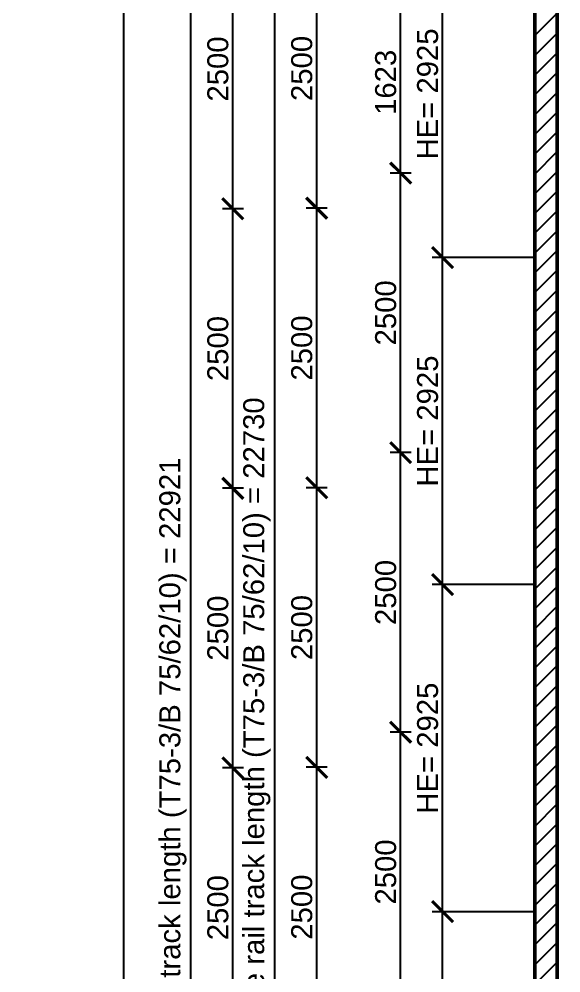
# Model space of a CAD drawing. Header units: millimetres. Extents: x -2854 to 202754, y -48725 to 27067.
# Drawn here: x 33469 to 38312, y 11479 to 20009 of the extents above; entities that cross this region are included whole.
import ezdxf

# ---------------------------------------------------------------- set-up
doc = ezdxf.new("R2010")
doc.units = ezdxf.units.MM
for name, color, linetype, lineweight in [('AM_5', 3, 'Continuous', 25), ('AM_8', 1, 'Continuous', 25), ('LDShaft-AM_0', 7, 'Continuous', 50), ('LDShaft-AM_5', 3, 'Continuous', 25)]:
    doc.layers.add(name, color=color, linetype=linetype, lineweight=lineweight)
doc.layers.add('AM_VIEWS', color=1, linetype='Continuous', lineweight=25, plot=False)
doc.styles.add('LD', font='ARIALUNI.ttf')
doc.dimstyles.new('LIFT', dxfattribs={"dimtxt": 2.5, "dimasz": 2.5, "dimexe": 1.25, "dimexo": 0, "dimgap": 0.5, "dimtad": 1, "dimdec": 0, "dimzin": 1, "dimdsep": 46, "dimtxsty": 'LD', "dimblk": 'ARCHTICK', "dimcen": 0, "dimdle": 1, "dimclrd": 3, "dimclre": 3, "dimclrt": 4, "dimadec": 0, "dimazin": 0, "dimtp": 0.1, "dimtm": 0.1, "dimtfac": 0.71, "dimtdec": 0, "dimtix": 1, "dimtmove": 0, "dimatfit": 3, "dimfxl": 1, "dimtolj": 1, "dimarcsym": 0})

# ---------------------------------------------------------------- blocks, each defined once
blk = doc.blocks.new('LD_20260610085845_0000000C')
at = {"layer": 'LDShaft-AM_0'}
for p, q in [((-1900, 24391), (-1900, 0)), ((-1700, 0), (-1700, 24191))]:
    blk.add_line(p, q, dxfattribs=at)
blk = doc.blocks.new('LD_20260610085845_000000B8')
at = {"layer": 'AM_8'}
for p, q in [((-1900, 18429.3), (-1700, 18629.3)), ((-1900, 18252.5), (-1700, 18452.5)), ((-1900, 18075.8), (-1700, 18275.8)), ((-1900, 17899), (-1700, 18099)), ((-1900, 17722.2), (-1700, 17922.2)), ((-1900, 17545.4), (-1700, 17745.4)), ((-1900, 17368.7), (-1700, 17568.7)), ((-1900, 17191.9), (-1700, 17391.9)), ((-1900, 17015.1), (-1700, 17215.1)), ((-1900, 16838.3), (-1700, 17038.3)), ((-1900, 16661.6), (-1700, 16861.6)), ((-1900, 16484.8), (-1700, 16684.8)), ((-1900, 16308), (-1700, 16508)), ((-1900, 16131.2), (-1700, 16331.2)), ((-1900, 15954.4), (-1700, 16154.4)), ((-1900, 15777.7), (-1700, 15977.7)), ((-1900, 15600.9), (-1700, 15800.9)), ((-1900, 15424.1), (-1700, 15624.1)), ((-1900, 15247.3), (-1700, 15447.3)), ((-1900, 15070.6), (-1700, 15270.6)), ((-1900, 14893.8), (-1700, 15093.8)), ((-1900, 14717), (-1700, 14917)), ((-1900, 14540.2), (-1700, 14740.2)), ((-1900, 14363.5), (-1700, 14563.5)), ((-1900, 14186.7), (-1700, 14386.7)), ((-1900, 14009.9), (-1700, 14209.9)), ((-1900, 13833.1), (-1700, 14033.1)), ((-1900, 13656.3), (-1700, 13856.3)), ((-1900, 13479.6), (-1700, 13679.6)), ((-1900, 13302.8), (-1700, 13502.8)), ((-1900, 13126), (-1700, 13326)), ((-1900, 12949.2), (-1700, 13149.2)), ((-1900, 12772.5), (-1700, 12972.5)), ((-1900, 12595.7), (-1700, 12795.7)), ((-1900, 12418.9), (-1700, 12618.9)), ((-1900, 12242.1), (-1700, 12442.1)), ((-1900, 12065.4), (-1700, 12265.4)), ((-1900, 11888.6), (-1700, 12088.6)), ((-1900, 11711.8), (-1700, 11911.8)), ((-1900, 11535), (-1700, 11735)), ((-1900, 11358.3), (-1700, 11558.3)), ((-1900, 11181.5), (-1700, 11381.5)), ((-1900, 11004.7), (-1700, 11204.7)), ((-1900, 10827.9), (-1700, 11027.9)), ((-1900, 10651.1), (-1700, 10851.1)), ((-1900, 10474.4), (-1700, 10674.4)), ((-1900, 10297.6), (-1700, 10497.6)), ((-1900, 10120.8), (-1700, 10320.8)), ((-1900, 9944), (-1700, 10144))]:
    blk.add_line(p, q, dxfattribs=at)
blk = doc.blocks.new('_ArchTick')
at = {"color": 0, "linetype": 'ByBlock', "const_width": 0.15}
blk.add_lwpolyline([(-0.5, -0.5), (0.5, 0.5)], dxfattribs=at)
blk = doc.blocks.new('*D2781')
at = {"layer": 'Defpoints', "color": 0, "transparency": 16777216}
for p in [(37254.9, 17876.2), (38079.9, 17876.2), (38079.9, 14951.2)]:
    blk.add_point(p, dxfattribs=at)
at = {"layer": 'LDShaft-AM_5', "color": 3, "lineweight": -2, "transparency": 16777216}
for p, q in [((37254.9, 14876.2), (37254.9, 17951.2)), ((38079.9, 17876.2), (37161.2, 17876.2)), ((38079.9, 14951.2), (37161.2, 14951.2))]:
    blk.add_line(p, q, dxfattribs=at)
at = {"layer": 'LDShaft-AM_5', "color": 3, "lineweight": -2, "transparency": 16777216, "xscale": 187.5, "yscale": 187.5, "zscale": 187.5}
for p, rotation in [((37254.9, 17876.2), 90), ((37254.9, 14951.2), 270)]:
    blk.add_blockref('_ArchTick', p, dxfattribs=dict(at, rotation=rotation))
at = {"layer": 'LDShaft-AM_5', "color": 4, "transparency": 16777216, "insert": (37121.6, 16413.7), "char_height": 187.5, "attachment_point": 5, "rotation": 90, "style": 'LD'}
blk.add_mtext('\\A1;HE= 2925', dxfattribs=at)
blk = doc.blocks.new('*D2782')
at = {"layer": 'Defpoints', "color": 0, "transparency": 16777216}
for p in [(37254.9, 14951.2), (38079.9, 14951.2), (38079.9, 12026.2)]:
    blk.add_point(p, dxfattribs=at)
at = {"layer": 'LDShaft-AM_5', "color": 3, "lineweight": -2, "transparency": 16777216}
for p, q in [((37254.9, 11951.2), (37254.9, 15026.2)), ((38079.9, 14951.2), (37161.2, 14951.2)), ((38079.9, 12026.2), (37161.2, 12026.2))]:
    blk.add_line(p, q, dxfattribs=at)
at = {"layer": 'LDShaft-AM_5', "color": 3, "lineweight": -2, "transparency": 16777216, "xscale": 187.5, "yscale": 187.5, "zscale": 187.5}
for p, rotation in [((37254.9, 14951.2), 90), ((37254.9, 12026.2), 270)]:
    blk.add_blockref('_ArchTick', p, dxfattribs=dict(at, rotation=rotation))
at = {"layer": 'LDShaft-AM_5', "color": 4, "transparency": 16777216, "insert": (37121.6, 13488.7), "char_height": 187.5, "attachment_point": 5, "rotation": 90, "style": 'LD'}
blk.add_mtext('\\A1;HE= 2925', dxfattribs=at)
blk = doc.blocks.new('*D2784')
at = {"layer": 'Defpoints', "color": 0, "transparency": 16777216}
for p in [(37254.9, 12026.2), (38079.9, 12026.2), (38079.9, 9101.2)]:
    blk.add_point(p, dxfattribs=at)
at = {"layer": 'LDShaft-AM_5', "color": 3, "lineweight": -2, "transparency": 16777216}
for p, q in [((37254.9, 9026.2), (37254.9, 12101.2)), ((38079.9, 12026.2), (37161.2, 12026.2)), ((38079.9, 9101.2), (37161.2, 9101.2))]:
    blk.add_line(p, q, dxfattribs=at)
at = {"layer": 'LDShaft-AM_5', "color": 3, "lineweight": -2, "transparency": 16777216, "xscale": 187.5, "yscale": 187.5, "zscale": 187.5}
for p, rotation in [((37254.9, 12026.2), 90), ((37254.9, 9101.2), 270)]:
    blk.add_blockref('_ArchTick', p, dxfattribs=dict(at, rotation=rotation))
at = {"layer": 'LDShaft-AM_5', "color": 4, "transparency": 16777216, "insert": (37121.6, 10563.7), "char_height": 187.5, "attachment_point": 5, "rotation": 90, "style": 'LD'}
blk.add_mtext('\\A1;HE= 2925', dxfattribs=at)
blk = doc.blocks.new('*D2785')
at = {"layer": 'Defpoints', "color": 0, "transparency": 16777216}
for p in [(37254.9, 20801.2), (38079.9, 20801.2), (38079.9, 17876.2)]:
    blk.add_point(p, dxfattribs=at)
at = {"layer": 'LDShaft-AM_5', "color": 3, "lineweight": -2, "transparency": 16777216}
for p, q in [((37254.9, 17801.2), (37254.9, 20876.2)), ((38079.9, 20801.2), (37161.2, 20801.2)), ((38079.9, 17876.2), (37161.2, 17876.2))]:
    blk.add_line(p, q, dxfattribs=at)
at = {"layer": 'LDShaft-AM_5', "color": 3, "lineweight": -2, "transparency": 16777216, "xscale": 187.5, "yscale": 187.5, "zscale": 187.5}
for p, rotation in [((37254.9, 20801.2), 90), ((37254.9, 17876.2), 270)]:
    blk.add_blockref('_ArchTick', p, dxfattribs=dict(at, rotation=rotation))
at = {"layer": 'LDShaft-AM_5', "color": 4, "transparency": 16777216, "insert": (37121.6, 19338.7), "char_height": 187.5, "attachment_point": 5, "rotation": 90, "style": 'LD'}
blk.add_mtext('\\A1;HE= 2925', dxfattribs=at)
blk = doc.blocks.new('*D2786')
at = {"layer": 'Defpoints', "color": 0, "transparency": 16777216}
for p in [(36879.9, 13631.2), (36973.7, 13631.2), (36973.7, 11131.2)]:
    blk.add_point(p, dxfattribs=at)
at = {"layer": 'LDShaft-AM_5', "color": 3, "lineweight": -2, "transparency": 16777216}
for p, q in [((36879.9, 11056.2), (36879.9, 13706.2)), ((36973.7, 13631.2), (36786.2, 13631.2)), ((36973.7, 11131.2), (36786.2, 11131.2))]:
    blk.add_line(p, q, dxfattribs=at)
at = {"layer": 'LDShaft-AM_5', "color": 3, "lineweight": -2, "transparency": 16777216, "xscale": 187.5, "yscale": 187.5, "zscale": 187.5}
for p, rotation in [((36879.9, 13631.2), 90), ((36879.9, 11131.2), 270)]:
    blk.add_blockref('_ArchTick', p, dxfattribs=dict(at, rotation=rotation))
at = {"layer": 'LDShaft-AM_5', "color": 4, "transparency": 16777216, "insert": (36746.6, 12381.2), "char_height": 187.5, "attachment_point": 5, "rotation": 90, "style": 'LD'}
blk.add_mtext('\\A1;2500', dxfattribs=at)
blk = doc.blocks.new('*D2788')
at = {"layer": 'Defpoints', "color": 0, "transparency": 16777216}
for p in [(36879.9, 16131.2), (36973.7, 16131.2), (36973.7, 13631.2)]:
    blk.add_point(p, dxfattribs=at)
at = {"layer": 'LDShaft-AM_5', "color": 3, "lineweight": -2, "transparency": 16777216}
for p, q in [((36973.7, 16131.2), (36786.2, 16131.2)), ((36879.9, 13556.2), (36879.9, 16206.2)), ((36973.7, 13631.2), (36786.2, 13631.2))]:
    blk.add_line(p, q, dxfattribs=at)
at = {"layer": 'LDShaft-AM_5', "color": 3, "lineweight": -2, "transparency": 16777216, "xscale": 187.5, "yscale": 187.5, "zscale": 187.5}
for p, rotation in [((36879.9, 16131.2), 90), ((36879.9, 13631.2), 270)]:
    blk.add_blockref('_ArchTick', p, dxfattribs=dict(at, rotation=rotation))
at = {"layer": 'LDShaft-AM_5', "color": 4, "transparency": 16777216, "insert": (36746.6, 14881.2), "char_height": 187.5, "attachment_point": 5, "rotation": 90, "style": 'LD'}
blk.add_mtext('\\A1;2500', dxfattribs=at)
blk = doc.blocks.new('*D2793')
at = {"layer": 'Defpoints', "color": 0, "transparency": 16777216}
for p in [(36879.9, 20254.2), (36973.7, 20254.2), (36973.7, 18631.2)]:
    blk.add_point(p, dxfattribs=at)
at = {"layer": 'LDShaft-AM_5', "color": 3, "lineweight": -2, "transparency": 16777216}
for p, q in [((36879.9, 18556.2), (36879.9, 20329.2)), ((36973.7, 20254.2), (36786.2, 20254.2)), ((36973.7, 18631.2), (36786.2, 18631.2))]:
    blk.add_line(p, q, dxfattribs=at)
at = {"layer": 'LDShaft-AM_5', "color": 3, "lineweight": -2, "transparency": 16777216, "xscale": 187.5, "yscale": 187.5, "zscale": 187.5}
for p, rotation in [((36879.9, 20254.2), 90), ((36879.9, 18631.2), 270)]:
    blk.add_blockref('_ArchTick', p, dxfattribs=dict(at, rotation=rotation))
at = {"layer": 'LDShaft-AM_5', "color": 4, "transparency": 16777216, "insert": (36746.6, 19442.7), "char_height": 187.5, "attachment_point": 5, "rotation": 90, "style": 'LD'}
blk.add_mtext('\\A1;1623', dxfattribs=at)
blk = doc.blocks.new('*D2794')
at = {"layer": 'Defpoints', "color": 0, "transparency": 16777216}
for p in [(36879.9, 18631.2), (36973.7, 18631.2), (36973.7, 16131.2)]:
    blk.add_point(p, dxfattribs=at)
at = {"layer": 'LDShaft-AM_5', "color": 3, "lineweight": -2, "transparency": 16777216}
for p, q in [((36879.9, 16056.2), (36879.9, 18706.2)), ((36973.7, 18631.2), (36786.2, 18631.2)), ((36973.7, 16131.2), (36786.2, 16131.2))]:
    blk.add_line(p, q, dxfattribs=at)
at = {"layer": 'LDShaft-AM_5', "color": 3, "lineweight": -2, "transparency": 16777216, "xscale": 187.5, "yscale": 187.5, "zscale": 187.5}
for p, rotation in [((36879.9, 18631.2), 90), ((36879.9, 16131.2), 270)]:
    blk.add_blockref('_ArchTick', p, dxfattribs=dict(at, rotation=rotation))
at = {"layer": 'LDShaft-AM_5', "color": 4, "transparency": 16777216, "insert": (36746.6, 17381.2), "char_height": 187.5, "attachment_point": 5, "rotation": 90, "style": 'LD'}
blk.add_mtext('\\A1;2500', dxfattribs=at)
blk = doc.blocks.new('*D2800')
at = {"layer": 'AM_5', "color": 3, "lineweight": -2, "transparency": 16777216}
for p, q in [((35004.9, 1382.2), (35004.9, 24453.2)), ((39064.9, 24378.2), (34911.2, 24378.2)), ((39064.9, 1457.2), (34911.2, 1457.2))]:
    blk.add_line(p, q, dxfattribs=at)
at = {"layer": 'Defpoints', "color": 0, "transparency": 16777216}
for p in [(35004.9, 24378.2), (39064.9, 24378.2), (39064.9, 1457.2)]:
    blk.add_point(p, dxfattribs=at)
at = {"layer": 'AM_5', "color": 3, "lineweight": -2, "transparency": 16777216, "xscale": 187.5, "yscale": 187.5, "zscale": 187.5}
for p, rotation in [((35004.9, 24378.2), 90), ((35004.9, 1457.2), 270)]:
    blk.add_blockref('_ArchTick', p, dxfattribs=dict(at, rotation=rotation))
at = {"layer": 'AM_5', "color": 4, "transparency": 16777216, "insert": (34844.6, 12917.7), "char_height": 187.5, "attachment_point": 5, "rotation": 90, "style": 'LD'}
blk.add_mtext('\\A1;Car Guide rail track length (T75-3/B 75/62/10) = 22921', dxfattribs=at)
blk = doc.blocks.new('*D2802')
at = {"layer": 'Defpoints', "color": 0, "transparency": 16777216}
for p in [(35379.9, 13312.2), (35473.7, 13312.2), (35473.7, 10812.2)]:
    blk.add_point(p, dxfattribs=at)
at = {"layer": 'LDShaft-AM_5', "color": 3, "lineweight": -2, "transparency": 16777216}
for p, q in [((35473.7, 13312.2), (35286.2, 13312.2)), ((35379.9, 10737.2), (35379.9, 13387.2)), ((35473.7, 10812.2), (35286.2, 10812.2))]:
    blk.add_line(p, q, dxfattribs=at)
at = {"layer": 'LDShaft-AM_5', "color": 3, "lineweight": -2, "transparency": 16777216, "xscale": 187.5, "yscale": 187.5, "zscale": 187.5}
for p, rotation in [((35379.9, 13312.2), 90), ((35379.9, 10812.2), 270)]:
    blk.add_blockref('_ArchTick', p, dxfattribs=dict(at, rotation=rotation))
at = {"layer": 'LDShaft-AM_5', "color": 4, "transparency": 16777216, "insert": (35246.6, 12062.2), "char_height": 187.5, "attachment_point": 5, "rotation": 90, "style": 'LD'}
blk.add_mtext('\\A1;2500', dxfattribs=at)
blk = doc.blocks.new('*D2806')
at = {"layer": 'Defpoints', "color": 0, "transparency": 16777216}
for p in [(35379.9, 18312.2), (35473.7, 18312.2), (35473.7, 15812.2)]:
    blk.add_point(p, dxfattribs=at)
at = {"layer": 'LDShaft-AM_5', "color": 3, "lineweight": -2, "transparency": 16777216}
for p, q in [((35379.9, 15737.2), (35379.9, 18387.2)), ((35473.7, 18312.2), (35286.2, 18312.2)), ((35473.7, 15812.2), (35286.2, 15812.2))]:
    blk.add_line(p, q, dxfattribs=at)
at = {"layer": 'LDShaft-AM_5', "color": 3, "lineweight": -2, "transparency": 16777216, "xscale": 187.5, "yscale": 187.5, "zscale": 187.5}
for p, rotation in [((35379.9, 18312.2), 90), ((35379.9, 15812.2), 270)]:
    blk.add_blockref('_ArchTick', p, dxfattribs=dict(at, rotation=rotation))
at = {"layer": 'LDShaft-AM_5', "color": 4, "transparency": 16777216, "insert": (35246.6, 17062.2), "char_height": 187.5, "attachment_point": 5, "rotation": 90, "style": 'LD'}
blk.add_mtext('\\A1;2500', dxfattribs=at)
blk = doc.blocks.new('*D2807')
at = {"layer": 'Defpoints', "color": 0, "transparency": 16777216}
for p in [(35379.9, 15812.2), (35473.7, 15812.2), (35473.7, 13312.2)]:
    blk.add_point(p, dxfattribs=at)
at = {"layer": 'LDShaft-AM_5', "color": 3, "lineweight": -2, "transparency": 16777216}
for p, q in [((35379.9, 13237.2), (35379.9, 15887.2)), ((35473.7, 15812.2), (35286.2, 15812.2)), ((35473.7, 13312.2), (35286.2, 13312.2))]:
    blk.add_line(p, q, dxfattribs=at)
at = {"layer": 'LDShaft-AM_5', "color": 3, "lineweight": -2, "transparency": 16777216, "xscale": 187.5, "yscale": 187.5, "zscale": 187.5}
for p, rotation in [((35379.9, 15812.2), 90), ((35379.9, 13312.2), 270)]:
    blk.add_blockref('_ArchTick', p, dxfattribs=dict(at, rotation=rotation))
at = {"layer": 'LDShaft-AM_5', "color": 4, "transparency": 16777216, "insert": (35246.6, 14562.2), "char_height": 187.5, "attachment_point": 5, "rotation": 90, "style": 'LD'}
blk.add_mtext('\\A1;2500', dxfattribs=at)
blk = doc.blocks.new('*D2810')
at = {"layer": 'Defpoints', "color": 0, "transparency": 16777216}
for p in [(35379.9, 20812.2), (35473.7, 20812.2), (35473.7, 18312.2)]:
    blk.add_point(p, dxfattribs=at)
at = {"layer": 'LDShaft-AM_5', "color": 3, "lineweight": -2, "transparency": 16777216}
for p, q in [((35379.9, 18237.2), (35379.9, 20887.2)), ((35473.7, 20812.2), (35286.2, 20812.2)), ((35473.7, 18312.2), (35286.2, 18312.2))]:
    blk.add_line(p, q, dxfattribs=at)
at = {"layer": 'LDShaft-AM_5', "color": 3, "lineweight": -2, "transparency": 16777216, "xscale": 187.5, "yscale": 187.5, "zscale": 187.5}
for p, rotation in [((35379.9, 20812.2), 90), ((35379.9, 18312.2), 270)]:
    blk.add_blockref('_ArchTick', p, dxfattribs=dict(at, rotation=rotation))
at = {"layer": 'LDShaft-AM_5', "color": 4, "transparency": 16777216, "insert": (35246.6, 19562.2), "char_height": 187.5, "attachment_point": 5, "rotation": 90, "style": 'LD'}
blk.add_mtext('\\A1;2500', dxfattribs=at)
blk = doc.blocks.new('*D2816')
at = {"layer": 'Defpoints', "color": 0, "transparency": 16777216}
for p in [(36129.9, 15817.2), (36223.7, 15817.2), (36223.7, 13317.2)]:
    blk.add_point(p, dxfattribs=at)
at = {"layer": 'LDShaft-AM_5', "color": 3, "lineweight": -2, "transparency": 16777216}
for p, q in [((36129.9, 13242.2), (36129.9, 15892.2)), ((36223.7, 15817.2), (36036.2, 15817.2)), ((36223.7, 13317.2), (36036.2, 13317.2))]:
    blk.add_line(p, q, dxfattribs=at)
at = {"layer": 'LDShaft-AM_5', "color": 3, "lineweight": -2, "transparency": 16777216, "xscale": 187.5, "yscale": 187.5, "zscale": 187.5}
for p, rotation in [((36129.9, 15817.2), 90), ((36129.9, 13317.2), 270)]:
    blk.add_blockref('_ArchTick', p, dxfattribs=dict(at, rotation=rotation))
at = {"layer": 'LDShaft-AM_5', "color": 4, "transparency": 16777216, "insert": (35996.6, 14567.2), "char_height": 187.5, "attachment_point": 5, "rotation": 90, "style": 'LD'}
blk.add_mtext('\\A1;2500', dxfattribs=at)
blk = doc.blocks.new('*D2818')
at = {"layer": 'AM_5', "color": 3, "lineweight": -2, "transparency": 16777216}
for p, q in [((35754.9, 1382.2), (35754.9, 24262.2)), ((39618.9, 24187.2), (35661.2, 24187.2)), ((39618.9, 1457.2), (35661.2, 1457.2))]:
    blk.add_line(p, q, dxfattribs=at)
at = {"layer": 'Defpoints', "color": 0, "transparency": 16777216}
for p in [(35754.9, 24187.2), (39618.9, 24187.2), (39618.9, 1457.2)]:
    blk.add_point(p, dxfattribs=at)
at = {"layer": 'AM_5', "color": 3, "lineweight": -2, "transparency": 16777216, "xscale": 187.5, "yscale": 187.5, "zscale": 187.5}
for p, rotation in [((35754.9, 24187.2), 90), ((35754.9, 1457.2), 270)]:
    blk.add_blockref('_ArchTick', p, dxfattribs=dict(at, rotation=rotation))
at = {"layer": 'AM_5', "color": 4, "transparency": 16777216, "insert": (35594.6, 12822.2), "char_height": 187.5, "attachment_point": 5, "rotation": 90, "style": 'LD'}
blk.add_mtext('\\A1;Counterweight Guide rail track length (T75-3/B 75/62/10) = 22730', dxfattribs=at)
blk = doc.blocks.new('*D2819')
at = {"layer": 'Defpoints', "color": 0, "transparency": 16777216}
for p in [(36129.9, 13317.2), (36223.7, 13317.2), (36223.7, 10817.2)]:
    blk.add_point(p, dxfattribs=at)
at = {"layer": 'LDShaft-AM_5', "color": 3, "lineweight": -2, "transparency": 16777216}
for p, q in [((36129.9, 10742.2), (36129.9, 13392.2)), ((36223.7, 13317.2), (36036.2, 13317.2)), ((36223.7, 10817.2), (36036.2, 10817.2))]:
    blk.add_line(p, q, dxfattribs=at)
at = {"layer": 'LDShaft-AM_5', "color": 3, "lineweight": -2, "transparency": 16777216, "xscale": 187.5, "yscale": 187.5, "zscale": 187.5}
for p, rotation in [((36129.9, 13317.2), 90), ((36129.9, 10817.2), 270)]:
    blk.add_blockref('_ArchTick', p, dxfattribs=dict(at, rotation=rotation))
at = {"layer": 'LDShaft-AM_5', "color": 4, "transparency": 16777216, "insert": (35996.6, 12067.2), "char_height": 187.5, "attachment_point": 5, "rotation": 90, "style": 'LD'}
blk.add_mtext('\\A1;2500', dxfattribs=at)
blk = doc.blocks.new('*D2820')
at = {"layer": 'Defpoints', "color": 0, "transparency": 16777216}
for p in [(36129.9, 18317.2), (36223.7, 18317.2), (36223.7, 15817.2)]:
    blk.add_point(p, dxfattribs=at)
at = {"layer": 'LDShaft-AM_5', "color": 3, "lineweight": -2, "transparency": 16777216}
for p, q in [((36129.9, 15742.2), (36129.9, 18392.2)), ((36223.7, 18317.2), (36036.2, 18317.2)), ((36223.7, 15817.2), (36036.2, 15817.2))]:
    blk.add_line(p, q, dxfattribs=at)
at = {"layer": 'LDShaft-AM_5', "color": 3, "lineweight": -2, "transparency": 16777216, "xscale": 187.5, "yscale": 187.5, "zscale": 187.5}
for p, rotation in [((36129.9, 18317.2), 90), ((36129.9, 15817.2), 270)]:
    blk.add_blockref('_ArchTick', p, dxfattribs=dict(at, rotation=rotation))
at = {"layer": 'LDShaft-AM_5', "color": 4, "transparency": 16777216, "insert": (35996.6, 17067.2), "char_height": 187.5, "attachment_point": 5, "rotation": 90, "style": 'LD'}
blk.add_mtext('\\A1;2500', dxfattribs=at)
blk = doc.blocks.new('*D2830')
at = {"layer": 'Defpoints', "color": 0, "transparency": 16777216}
for p in [(36129.9, 20817.2), (36223.7, 20817.2), (36223.7, 18317.2)]:
    blk.add_point(p, dxfattribs=at)
at = {"layer": 'LDShaft-AM_5', "color": 3, "lineweight": -2, "transparency": 16777216}
for p, q in [((36223.7, 20817.2), (36036.2, 20817.2)), ((36129.9, 18242.2), (36129.9, 20892.2)), ((36223.7, 18317.2), (36036.2, 18317.2))]:
    blk.add_line(p, q, dxfattribs=at)
at = {"layer": 'LDShaft-AM_5', "color": 3, "lineweight": -2, "transparency": 16777216, "xscale": 187.5, "yscale": 187.5, "zscale": 187.5}
for p, rotation in [((36129.9, 20817.2), 90), ((36129.9, 18317.2), 270)]:
    blk.add_blockref('_ArchTick', p, dxfattribs=dict(at, rotation=rotation))
at = {"layer": 'LDShaft-AM_5', "color": 4, "transparency": 16777216, "insert": (35996.6, 19567.2), "char_height": 187.5, "attachment_point": 5, "rotation": 90, "style": 'LD'}
blk.add_mtext('\\A1;2500', dxfattribs=at)

msp = doc.modelspace()

# ---------------------------------------------------------------- linework, layer by layer
at = {"layer": 'AM_VIEWS'}
msp.add_lwpolyline([(34404.9, 26947.2), (42498.7, 26947.2), (42498.7, -560.8), (34404.9, -560.8)], close=True, dxfattribs=at)

# ---------------------------------------------------------------- block references
for name in ['LD_20260610085845_0000000C', 'LD_20260610085845_000000B8']:
    msp.add_blockref(name, (39979.9, 1431.2))

# ---------------------------------------------------------------- dimensions: what is measured, and where the dimension line sits
at = {"layer": 'AM_5'}
for base, p1, p2, text, picture, middle in [((35004.9, 24378.2), (39064.9, 1457.2), (39064.9, 24378.2), 'Car Guide rail track length (T75-3/B 75/62/10) = <>', '*D2800', (34844.6, 12917.7)), ((35754.9, 24187.2), (39618.9, 1457.2), (39618.9, 24187.2), 'Counterweight Guide rail track length (T75-3/B 75/62/10) = <>', '*D2818', (35594.6, 12822.2))]:
    dim = msp.add_linear_dim(base=base, p1=p1, p2=p2, angle=90, text=text, dimstyle='LIFT', override={"dimscale": 75, "dimtxt": 2.5, "dimtix": 1}, dxfattribs=at)
    dim.commit()
    dim.dimension.update_dxf_attribs({"geometry": picture, "text_midpoint": middle})
at = {"layer": 'LDShaft-AM_5'}
for base, p1, p2, picture, middle in [((35379.9, 20812.2), (35473.7, 18312.2), (35473.7, 20812.2), '*D2810', (35246.6, 19562.2)), ((36129.9, 20817.2), (36223.7, 18317.2), (36223.7, 20817.2), '*D2830', (35996.6, 19567.2)), ((36879.9, 20254.2), (36973.7, 18631.2), (36973.7, 20254.2), '*D2793', (36746.6, 19442.7)), ((36879.9, 18631.2), (36973.7, 16131.2), (36973.7, 18631.2), '*D2794', (36746.6, 17381.2)), ((35379.9, 18312.2), (35473.7, 15812.2), (35473.7, 18312.2), '*D2806', (35246.6, 17062.2)), ((36129.9, 18317.2), (36223.7, 15817.2), (36223.7, 18317.2), '*D2820', (35996.6, 17067.2)), ((36879.9, 16131.2), (36973.7, 13631.2), (36973.7, 16131.2), '*D2788', (36746.6, 14881.2)), ((35379.9, 15812.2), (35473.7, 13312.2), (35473.7, 15812.2), '*D2807', (35246.6, 14562.2)), ((36129.9, 15817.2), (36223.7, 13317.2), (36223.7, 15817.2), '*D2816', (35996.6, 14567.2)), ((36879.9, 13631.2), (36973.7, 11131.2), (36973.7, 13631.2), '*D2786', (36746.6, 12381.2)), ((35379.9, 13312.2), (35473.7, 10812.2), (35473.7, 13312.2), '*D2802', (35246.6, 12062.2)), ((36129.9, 13317.2), (36223.7, 10817.2), (36223.7, 13317.2), '*D2819', (35996.6, 12067.2))]:
    dim = msp.add_linear_dim(base=base, p1=p1, p2=p2, angle=90, dimstyle='LIFT', override={"dimscale": 75, "dimtxt": 2.5, "dimtix": 1}, dxfattribs=at)
    dim.commit()
    dim.dimension.update_dxf_attribs({"geometry": picture, "text_midpoint": middle})
for base, p1, p2, picture, middle in [((37254.9, 20801.2), (38079.9, 17876.2), (38079.9, 20801.2), '*D2785', (37121.6, 19338.7)), ((37254.9, 17876.2), (38079.9, 14951.2), (38079.9, 17876.2), '*D2781', (37121.6, 16413.7)), ((37254.9, 14951.2), (38079.9, 12026.2), (38079.9, 14951.2), '*D2782', (37121.6, 13488.7)), ((37254.9, 12026.2), (38079.9, 9101.2), (38079.9, 12026.2), '*D2784', (37121.6, 10563.7))]:
    dim = msp.add_linear_dim(base=base, p1=p1, p2=p2, angle=90, text='HE= <>', dimstyle='LIFT', override={"dimscale": 75, "dimtxt": 2.5, "dimtix": 1}, dxfattribs=at)
    dim.commit()
    dim.dimension.update_dxf_attribs({"geometry": picture, "text_midpoint": middle})

doc.saveas('drawing.dxf')
